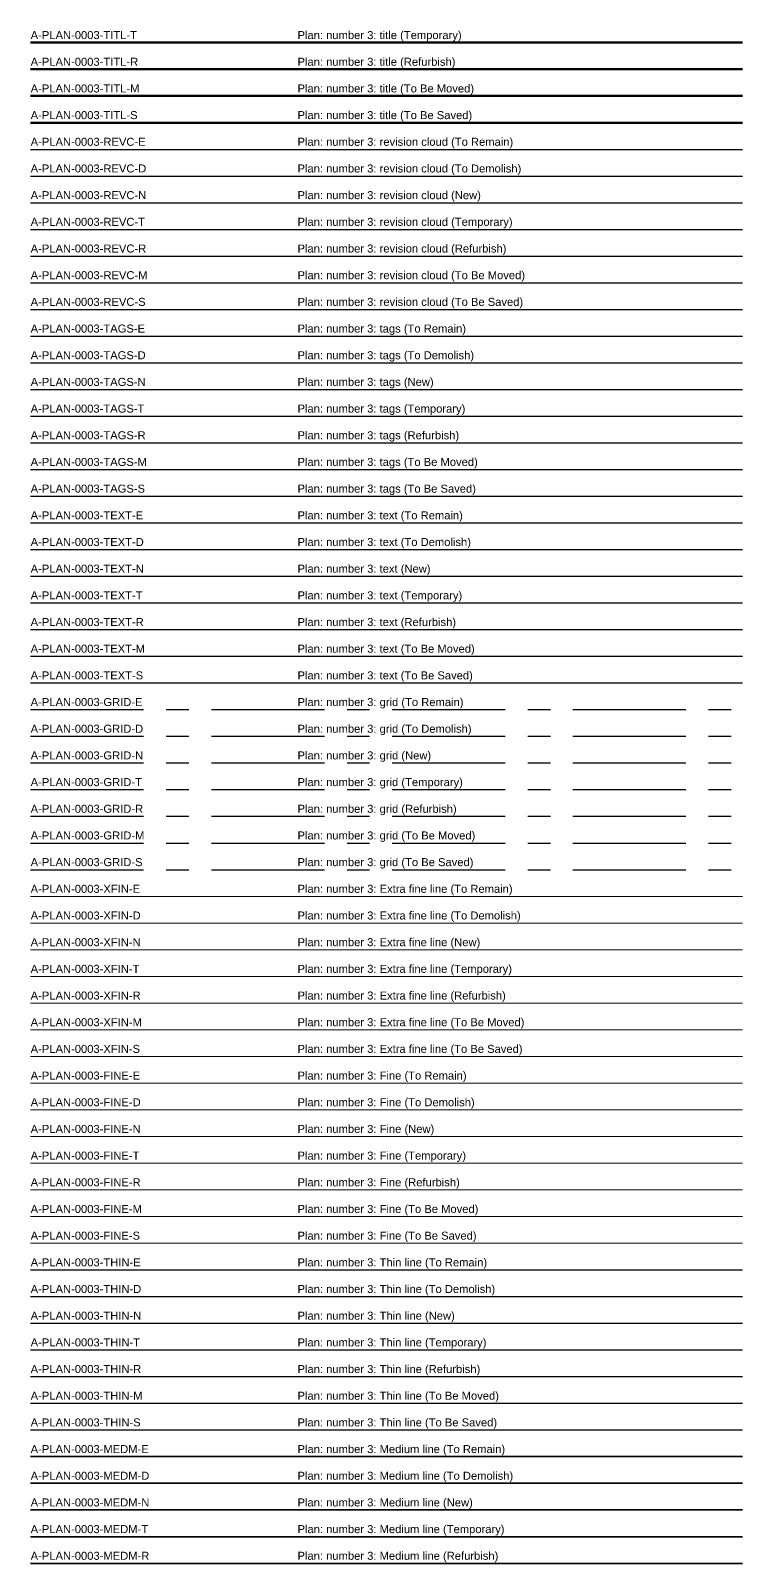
# Model space of a CAD drawing. Header units: millimetres. Extents: x 0 to 200, y -3472 to 3.
# Drawn here: x 0 to 200, y -3037.5 to -2606.6 of the extents above; entities that cross this region are included whole.
import ezdxf

# ---------------------------------------------------------------- set-up
doc = ezdxf.new("R2010")
doc.units = ezdxf.units.MM
doc.linetypes.add('CENTER', pattern=[50.8, 31.75, -6.35, 6.35, -6.35])
for name, color, linetype, lineweight in [('A-PLAN-0003-FINE-D', 11, 'Continuous', 18), ('A-PLAN-0003-FINE-E', 201, 'Continuous', 18), ('A-PLAN-0003-FINE-M', 51, 'Continuous', 18), ('A-PLAN-0003-FINE-N', 171, 'Continuous', 18), ('A-PLAN-0003-FINE-R', 131, 'Continuous', 18), ('A-PLAN-0003-FINE-S', 101, 'Continuous', 18), ('A-PLAN-0003-FINE-T', 31, 'Continuous', 18), ('A-PLAN-0003-GRID-D', 11, 'CENTER', 25), ('A-PLAN-0003-GRID-E', 201, 'CENTER', 25), ('A-PLAN-0003-GRID-M', 51, 'CENTER', 25), ('A-PLAN-0003-GRID-N', 171, 'CENTER', 25), ('A-PLAN-0003-GRID-R', 131, 'CENTER', 25), ('A-PLAN-0003-GRID-S', 101, 'CENTER', 25), ('A-PLAN-0003-GRID-T', 31, 'CENTER', 25), ('A-PLAN-0003-MEDM-D', 13, 'Continuous', 35), ('A-PLAN-0003-MEDM-E', 203, 'Continuous', 35), ('A-PLAN-0003-MEDM-N', 173, 'Continuous', 35), ('A-PLAN-0003-MEDM-R', 133, 'Continuous', 35), ('A-PLAN-0003-MEDM-T', 33, 'Continuous', 35), ('A-PLAN-0003-REVC-D', 71, 'Continuous', 25), ('A-PLAN-0003-REVC-E', 71, 'Continuous', 25), ('A-PLAN-0003-REVC-M', 71, 'Continuous', 25), ('A-PLAN-0003-REVC-N', 71, 'Continuous', 25), ('A-PLAN-0003-REVC-R', 71, 'Continuous', 25), ('A-PLAN-0003-REVC-S', 71, 'Continuous', 25), ('A-PLAN-0003-REVC-T', 71, 'Continuous', 25), ('A-PLAN-0003-TAGS-D', 11, 'Continuous', 25), ('A-PLAN-0003-TAGS-E', 201, 'Continuous', 25), ('A-PLAN-0003-TAGS-M', 51, 'Continuous', 25), ('A-PLAN-0003-TAGS-N', 171, 'Continuous', 25), ('A-PLAN-0003-TAGS-R', 131, 'Continuous', 25), ('A-PLAN-0003-TAGS-S', 101, 'Continuous', 25), ('A-PLAN-0003-TAGS-T', 31, 'Continuous', 25), ('A-PLAN-0003-TEXT-D', 11, 'Continuous', 25), ('A-PLAN-0003-TEXT-E', 201, 'Continuous', 25), ('A-PLAN-0003-TEXT-M', 51, 'Continuous', 25), ('A-PLAN-0003-TEXT-N', 171, 'Continuous', 25), ('A-PLAN-0003-TEXT-R', 131, 'Continuous', 25), ('A-PLAN-0003-TEXT-S', 101, 'Continuous', 25), ('A-PLAN-0003-TEXT-T', 31, 'Continuous', 25), ('A-PLAN-0003-THIN-D', 12, 'Continuous', 25), ('A-PLAN-0003-THIN-E', 202, 'Continuous', 25), ('A-PLAN-0003-THIN-M', 52, 'Continuous', 25), ('A-PLAN-0003-THIN-N', 172, 'Continuous', 25), ('A-PLAN-0003-THIN-R', 132, 'Continuous', 25), ('A-PLAN-0003-THIN-S', 102, 'Continuous', 25), ('A-PLAN-0003-THIN-T', 32, 'Continuous', 25), ('A-PLAN-0003-TITL-M', 53, 'Continuous', 50), ('A-PLAN-0003-TITL-R', 133, 'Continuous', 50), ('A-PLAN-0003-TITL-S', 103, 'Continuous', 50), ('A-PLAN-0003-TITL-T', 33, 'Continuous', 50), ('A-PLAN-0003-XFIN-D', 10, 'Continuous', 13), ('A-PLAN-0003-XFIN-E', 200, 'Continuous', 13), ('A-PLAN-0003-XFIN-M', 50, 'Continuous', 13), ('A-PLAN-0003-XFIN-N', 170, 'Continuous', 13), ('A-PLAN-0003-XFIN-R', 130, 'Continuous', 13), ('A-PLAN-0003-XFIN-S', 100, 'Continuous', 13), ('A-PLAN-0003-XFIN-T', 30, 'Continuous', 13)]:
    doc.layers.add(name, color=color, linetype=linetype, lineweight=lineweight)
doc.styles.get("Standard").update_dxf_attribs({"font": 'arial.ttf'})

# ---------------------------------------------------------------- blocks, each defined once
blk = doc.blocks.new('Plan-stack')
at = {"layer": 'A-PLAN-0003-FINE-D'}
blk.add_line((0, -2910), (200, -2910), dxfattribs=at)
at = {"layer": 'A-PLAN-0003-FINE-E'}
blk.add_line((0, -2902.5), (200, -2902.5), dxfattribs=at)
at = {"layer": 'A-PLAN-0003-FINE-M'}
blk.add_line((0, -2940), (200, -2940), dxfattribs=at)
at = {"layer": 'A-PLAN-0003-FINE-N'}
blk.add_line((0, -2917.5), (200, -2917.5), dxfattribs=at)
at = {"layer": 'A-PLAN-0003-FINE-R'}
blk.add_line((0, -2932.5), (200, -2932.5), dxfattribs=at)
at = {"layer": 'A-PLAN-0003-FINE-S'}
blk.add_line((0, -2947.5), (200, -2947.5), dxfattribs=at)
at = {"layer": 'A-PLAN-0003-FINE-T'}
blk.add_line((0, -2925), (200, -2925), dxfattribs=at)
at = {"layer": 'A-PLAN-0003-GRID-D'}
blk.add_line((0, -2805), (200, -2805), dxfattribs=at)
at = {"layer": 'A-PLAN-0003-GRID-E'}
blk.add_line((0, -2797.5), (200, -2797.5), dxfattribs=at)
at = {"layer": 'A-PLAN-0003-GRID-M'}
blk.add_line((0, -2835), (200, -2835), dxfattribs=at)
at = {"layer": 'A-PLAN-0003-GRID-N'}
blk.add_line((0, -2812.5), (200, -2812.5), dxfattribs=at)
at = {"layer": 'A-PLAN-0003-GRID-R'}
blk.add_line((0, -2827.5), (200, -2827.5), dxfattribs=at)
at = {"layer": 'A-PLAN-0003-GRID-S'}
blk.add_line((0, -2842.5), (200, -2842.5), dxfattribs=at)
at = {"layer": 'A-PLAN-0003-GRID-T'}
blk.add_line((0, -2820), (200, -2820), dxfattribs=at)
at = {"layer": 'A-PLAN-0003-MEDM-D'}
blk.add_line((0, -3015), (200, -3015), dxfattribs=at)
at = {"layer": 'A-PLAN-0003-MEDM-E'}
blk.add_line((0, -3007.5), (200, -3007.5), dxfattribs=at)
at = {"layer": 'A-PLAN-0003-MEDM-N'}
blk.add_line((0, -3022.5), (200, -3022.5), dxfattribs=at)
at = {"layer": 'A-PLAN-0003-MEDM-R'}
blk.add_line((0, -3037.5), (200, -3037.5), dxfattribs=at)
at = {"layer": 'A-PLAN-0003-MEDM-T'}
blk.add_line((0, -3030), (200, -3030), dxfattribs=at)
at = {"layer": 'A-PLAN-0003-REVC-D'}
blk.add_line((0, -2647.5), (200, -2647.5), dxfattribs=at)
at = {"layer": 'A-PLAN-0003-REVC-E'}
blk.add_line((0, -2640), (200, -2640), dxfattribs=at)
at = {"layer": 'A-PLAN-0003-REVC-M'}
blk.add_line((0, -2677.5), (200, -2677.5), dxfattribs=at)
at = {"layer": 'A-PLAN-0003-REVC-N'}
blk.add_line((0, -2655), (200, -2655), dxfattribs=at)
at = {"layer": 'A-PLAN-0003-REVC-R'}
blk.add_line((0, -2670), (200, -2670), dxfattribs=at)
at = {"layer": 'A-PLAN-0003-REVC-S'}
blk.add_line((0, -2685), (200, -2685), dxfattribs=at)
at = {"layer": 'A-PLAN-0003-REVC-T'}
blk.add_line((0, -2662.5), (200, -2662.5), dxfattribs=at)
at = {"layer": 'A-PLAN-0003-TAGS-D'}
blk.add_line((0, -2700), (200, -2700), dxfattribs=at)
at = {"layer": 'A-PLAN-0003-TAGS-E'}
blk.add_line((0, -2692.5), (200, -2692.5), dxfattribs=at)
at = {"layer": 'A-PLAN-0003-TAGS-M'}
blk.add_line((0, -2730), (200, -2730), dxfattribs=at)
at = {"layer": 'A-PLAN-0003-TAGS-N'}
blk.add_line((0, -2707.5), (200, -2707.5), dxfattribs=at)
at = {"layer": 'A-PLAN-0003-TAGS-R'}
blk.add_line((0, -2722.5), (200, -2722.5), dxfattribs=at)
at = {"layer": 'A-PLAN-0003-TAGS-S'}
blk.add_line((0, -2737.5), (200, -2737.5), dxfattribs=at)
at = {"layer": 'A-PLAN-0003-TAGS-T'}
blk.add_line((0, -2715), (200, -2715), dxfattribs=at)
at = {"layer": 'A-PLAN-0003-TEXT-D'}
blk.add_line((0, -2752.5), (200, -2752.5), dxfattribs=at)
at = {"layer": 'A-PLAN-0003-TEXT-E'}
blk.add_line((0, -2745), (200, -2745), dxfattribs=at)
at = {"layer": 'A-PLAN-0003-TEXT-M'}
blk.add_line((0, -2782.5), (200, -2782.5), dxfattribs=at)
at = {"layer": 'A-PLAN-0003-TEXT-N'}
blk.add_line((0, -2760), (200, -2760), dxfattribs=at)
at = {"layer": 'A-PLAN-0003-TEXT-R'}
blk.add_line((0, -2775), (200, -2775), dxfattribs=at)
at = {"layer": 'A-PLAN-0003-TEXT-S'}
blk.add_line((0, -2790), (200, -2790), dxfattribs=at)
at = {"layer": 'A-PLAN-0003-TEXT-T'}
blk.add_line((0, -2767.5), (200, -2767.5), dxfattribs=at)
at = {"layer": 'A-PLAN-0003-THIN-D'}
blk.add_line((0, -2962.5), (200, -2962.5), dxfattribs=at)
at = {"layer": 'A-PLAN-0003-THIN-E'}
blk.add_line((0, -2955), (200, -2955), dxfattribs=at)
at = {"layer": 'A-PLAN-0003-THIN-M'}
blk.add_line((0, -2992.5), (200, -2992.5), dxfattribs=at)
at = {"layer": 'A-PLAN-0003-THIN-N'}
blk.add_line((0, -2970), (200, -2970), dxfattribs=at)
at = {"layer": 'A-PLAN-0003-THIN-R'}
blk.add_line((0, -2985), (200, -2985), dxfattribs=at)
at = {"layer": 'A-PLAN-0003-THIN-S'}
blk.add_line((0, -3000), (200, -3000), dxfattribs=at)
at = {"layer": 'A-PLAN-0003-THIN-T'}
blk.add_line((0, -2977.5), (200, -2977.5), dxfattribs=at)
at = {"layer": 'A-PLAN-0003-TITL-M'}
blk.add_line((0, -2625), (200, -2625), dxfattribs=at)
at = {"layer": 'A-PLAN-0003-TITL-R'}
blk.add_line((0, -2617.5), (200, -2617.5), dxfattribs=at)
at = {"layer": 'A-PLAN-0003-TITL-S'}
blk.add_line((0, -2632.5), (200, -2632.5), dxfattribs=at)
at = {"layer": 'A-PLAN-0003-TITL-T'}
blk.add_line((0, -2610), (200, -2610), dxfattribs=at)
at = {"layer": 'A-PLAN-0003-XFIN-D'}
blk.add_line((0, -2857.5), (200, -2857.5), dxfattribs=at)
at = {"layer": 'A-PLAN-0003-XFIN-E'}
blk.add_line((0, -2850), (200, -2850), dxfattribs=at)
at = {"layer": 'A-PLAN-0003-XFIN-M'}
blk.add_line((0, -2887.5), (200, -2887.5), dxfattribs=at)
at = {"layer": 'A-PLAN-0003-XFIN-N'}
blk.add_line((0, -2865), (200, -2865), dxfattribs=at)
at = {"layer": 'A-PLAN-0003-XFIN-R'}
blk.add_line((0, -2880), (200, -2880), dxfattribs=at)
at = {"layer": 'A-PLAN-0003-XFIN-S'}
blk.add_line((0, -2895), (200, -2895), dxfattribs=at)
at = {"layer": 'A-PLAN-0003-XFIN-T'}
blk.add_line((0, -2872.5), (200, -2872.5), dxfattribs=at)
at = {"layer": 'A-PLAN-0003-FINE-D'}
for s, p in [('A-PLAN-0003-FINE-D', (0, -2909)), ('Plan: number 3: Fine (To Demolish)', (75, -2909))]:
    blk.add_text(s, height=2.25, dxfattribs=at).set_placement(p)
at = {"layer": 'A-PLAN-0003-FINE-E'}
for s, p in [('A-PLAN-0003-FINE-E', (0, -2901.5)), ('Plan: number 3: Fine (To Remain)', (75, -2901.5))]:
    blk.add_text(s, height=2.25, dxfattribs=at).set_placement(p)
at = {"layer": 'A-PLAN-0003-FINE-M'}
for s, p in [('A-PLAN-0003-FINE-M', (0, -2939)), ('Plan: number 3: Fine (To Be Moved)', (75, -2939))]:
    blk.add_text(s, height=2.25, dxfattribs=at).set_placement(p)
at = {"layer": 'A-PLAN-0003-FINE-N'}
for s, p in [('A-PLAN-0003-FINE-N', (0, -2916.5)), ('Plan: number 3: Fine (New)', (75, -2916.5))]:
    blk.add_text(s, height=2.25, dxfattribs=at).set_placement(p)
at = {"layer": 'A-PLAN-0003-FINE-R'}
for s, p in [('A-PLAN-0003-FINE-R', (0, -2931.5)), ('Plan: number 3: Fine (Refurbish)', (75, -2931.5))]:
    blk.add_text(s, height=2.25, dxfattribs=at).set_placement(p)
at = {"layer": 'A-PLAN-0003-FINE-S'}
for s, p in [('A-PLAN-0003-FINE-S', (0, -2946.5)), ('Plan: number 3: Fine (To Be Saved)', (75, -2946.5))]:
    blk.add_text(s, height=2.25, dxfattribs=at).set_placement(p)
at = {"layer": 'A-PLAN-0003-FINE-T'}
for s, p in [('A-PLAN-0003-FINE-T', (0, -2924)), ('Plan: number 3: Fine (Temporary)', (75, -2924))]:
    blk.add_text(s, height=2.25, dxfattribs=at).set_placement(p)
at = {"layer": 'A-PLAN-0003-GRID-D'}
for s, p in [('A-PLAN-0003-GRID-D', (0, -2804)), ('Plan: number 3: grid (To Demolish)', (75, -2804))]:
    blk.add_text(s, height=2.25, dxfattribs=at).set_placement(p)
at = {"layer": 'A-PLAN-0003-GRID-E'}
for s, p in [('A-PLAN-0003-GRID-E', (0, -2796.5)), ('Plan: number 3: grid (To Remain)', (75, -2796.5))]:
    blk.add_text(s, height=2.25, dxfattribs=at).set_placement(p)
at = {"layer": 'A-PLAN-0003-GRID-M'}
for s, p in [('A-PLAN-0003-GRID-M', (0, -2834)), ('Plan: number 3: grid (To Be Moved)', (75, -2834))]:
    blk.add_text(s, height=2.25, dxfattribs=at).set_placement(p)
at = {"layer": 'A-PLAN-0003-GRID-N'}
for s, p in [('A-PLAN-0003-GRID-N', (0, -2811.5)), ('Plan: number 3: grid (New)', (75, -2811.5))]:
    blk.add_text(s, height=2.25, dxfattribs=at).set_placement(p)
at = {"layer": 'A-PLAN-0003-GRID-R'}
for s, p in [('A-PLAN-0003-GRID-R', (0, -2826.5)), ('Plan: number 3: grid (Refurbish)', (75, -2826.5))]:
    blk.add_text(s, height=2.25, dxfattribs=at).set_placement(p)
at = {"layer": 'A-PLAN-0003-GRID-S'}
for s, p in [('A-PLAN-0003-GRID-S', (0, -2841.5)), ('Plan: number 3: grid (To Be Saved)', (75, -2841.5))]:
    blk.add_text(s, height=2.25, dxfattribs=at).set_placement(p)
at = {"layer": 'A-PLAN-0003-GRID-T'}
for s, p in [('A-PLAN-0003-GRID-T', (0, -2819)), ('Plan: number 3: grid (Temporary)', (75, -2819))]:
    blk.add_text(s, height=2.25, dxfattribs=at).set_placement(p)
at = {"layer": 'A-PLAN-0003-MEDM-D'}
for s, p in [('A-PLAN-0003-MEDM-D', (0, -3014)), ('Plan: number 3: Medium line (To Demolish)', (75, -3014))]:
    blk.add_text(s, height=2.25, dxfattribs=at).set_placement(p)
at = {"layer": 'A-PLAN-0003-MEDM-E'}
for s, p in [('A-PLAN-0003-MEDM-E', (0, -3006.5)), ('Plan: number 3: Medium line (To Remain)', (75, -3006.5))]:
    blk.add_text(s, height=2.25, dxfattribs=at).set_placement(p)
at = {"layer": 'A-PLAN-0003-MEDM-N'}
for s, p in [('A-PLAN-0003-MEDM-N', (0, -3021.5)), ('Plan: number 3: Medium line (New)', (75, -3021.5))]:
    blk.add_text(s, height=2.25, dxfattribs=at).set_placement(p)
at = {"layer": 'A-PLAN-0003-MEDM-R'}
for s, p in [('A-PLAN-0003-MEDM-R', (0, -3036.5)), ('Plan: number 3: Medium line (Refurbish)', (75, -3036.5))]:
    blk.add_text(s, height=2.25, dxfattribs=at).set_placement(p)
at = {"layer": 'A-PLAN-0003-MEDM-T'}
for s, p in [('A-PLAN-0003-MEDM-T', (0, -3029)), ('Plan: number 3: Medium line (Temporary)', (75, -3029))]:
    blk.add_text(s, height=2.25, dxfattribs=at).set_placement(p)
at = {"layer": 'A-PLAN-0003-REVC-D'}
for s, p in [('A-PLAN-0003-REVC-D', (0, -2646.5)), ('Plan: number 3: revision cloud (To Demolish)', (75, -2646.5))]:
    blk.add_text(s, height=2.25, dxfattribs=at).set_placement(p)
at = {"layer": 'A-PLAN-0003-REVC-E'}
for s, p in [('A-PLAN-0003-REVC-E', (0, -2639)), ('Plan: number 3: revision cloud (To Remain)', (75, -2639))]:
    blk.add_text(s, height=2.25, dxfattribs=at).set_placement(p)
at = {"layer": 'A-PLAN-0003-REVC-M'}
for s, p in [('A-PLAN-0003-REVC-M', (0, -2676.5)), ('Plan: number 3: revision cloud (To Be Moved)', (75, -2676.5))]:
    blk.add_text(s, height=2.25, dxfattribs=at).set_placement(p)
at = {"layer": 'A-PLAN-0003-REVC-N'}
for s, p in [('A-PLAN-0003-REVC-N', (0, -2654)), ('Plan: number 3: revision cloud (New)', (75, -2654))]:
    blk.add_text(s, height=2.25, dxfattribs=at).set_placement(p)
at = {"layer": 'A-PLAN-0003-REVC-R'}
for s, p in [('A-PLAN-0003-REVC-R', (0, -2669)), ('Plan: number 3: revision cloud (Refurbish)', (75, -2669))]:
    blk.add_text(s, height=2.25, dxfattribs=at).set_placement(p)
at = {"layer": 'A-PLAN-0003-REVC-S'}
for s, p in [('A-PLAN-0003-REVC-S', (0, -2684)), ('Plan: number 3: revision cloud (To Be Saved)', (75, -2684))]:
    blk.add_text(s, height=2.25, dxfattribs=at).set_placement(p)
at = {"layer": 'A-PLAN-0003-REVC-T'}
for s, p in [('A-PLAN-0003-REVC-T', (0, -2661.5)), ('Plan: number 3: revision cloud (Temporary)', (75, -2661.5))]:
    blk.add_text(s, height=2.25, dxfattribs=at).set_placement(p)
at = {"layer": 'A-PLAN-0003-TAGS-D'}
for s, p in [('A-PLAN-0003-TAGS-D', (0, -2699)), ('Plan: number 3: tags (To Demolish)', (75, -2699))]:
    blk.add_text(s, height=2.25, dxfattribs=at).set_placement(p)
at = {"layer": 'A-PLAN-0003-TAGS-E'}
for s, p in [('A-PLAN-0003-TAGS-E', (0, -2691.5)), ('Plan: number 3: tags (To Remain)', (75, -2691.5))]:
    blk.add_text(s, height=2.25, dxfattribs=at).set_placement(p)
at = {"layer": 'A-PLAN-0003-TAGS-M'}
for s, p in [('A-PLAN-0003-TAGS-M', (0, -2729)), ('Plan: number 3: tags (To Be Moved)', (75, -2729))]:
    blk.add_text(s, height=2.25, dxfattribs=at).set_placement(p)
at = {"layer": 'A-PLAN-0003-TAGS-N'}
for s, p in [('A-PLAN-0003-TAGS-N', (0, -2706.5)), ('Plan: number 3: tags (New)', (75, -2706.5))]:
    blk.add_text(s, height=2.25, dxfattribs=at).set_placement(p)
at = {"layer": 'A-PLAN-0003-TAGS-R'}
for s, p in [('A-PLAN-0003-TAGS-R', (0, -2721.5)), ('Plan: number 3: tags (Refurbish)', (75, -2721.5))]:
    blk.add_text(s, height=2.25, dxfattribs=at).set_placement(p)
at = {"layer": 'A-PLAN-0003-TAGS-S'}
for s, p in [('A-PLAN-0003-TAGS-S', (0, -2736.5)), ('Plan: number 3: tags (To Be Saved)', (75, -2736.5))]:
    blk.add_text(s, height=2.25, dxfattribs=at).set_placement(p)
at = {"layer": 'A-PLAN-0003-TAGS-T'}
for s, p in [('A-PLAN-0003-TAGS-T', (0, -2714)), ('Plan: number 3: tags (Temporary)', (75, -2714))]:
    blk.add_text(s, height=2.25, dxfattribs=at).set_placement(p)
at = {"layer": 'A-PLAN-0003-TEXT-D'}
for s, p in [('A-PLAN-0003-TEXT-D', (0, -2751.5)), ('Plan: number 3: text (To Demolish)', (75, -2751.5))]:
    blk.add_text(s, height=2.25, dxfattribs=at).set_placement(p)
at = {"layer": 'A-PLAN-0003-TEXT-E'}
for s, p in [('A-PLAN-0003-TEXT-E', (0, -2744)), ('Plan: number 3: text (To Remain)', (75, -2744))]:
    blk.add_text(s, height=2.25, dxfattribs=at).set_placement(p)
at = {"layer": 'A-PLAN-0003-TEXT-M'}
for s, p in [('A-PLAN-0003-TEXT-M', (0, -2781.5)), ('Plan: number 3: text (To Be Moved)', (75, -2781.5))]:
    blk.add_text(s, height=2.25, dxfattribs=at).set_placement(p)
at = {"layer": 'A-PLAN-0003-TEXT-N'}
for s, p in [('A-PLAN-0003-TEXT-N', (0, -2759)), ('Plan: number 3: text (New)', (75, -2759))]:
    blk.add_text(s, height=2.25, dxfattribs=at).set_placement(p)
at = {"layer": 'A-PLAN-0003-TEXT-R'}
for s, p in [('A-PLAN-0003-TEXT-R', (0, -2774)), ('Plan: number 3: text (Refurbish)', (75, -2774))]:
    blk.add_text(s, height=2.25, dxfattribs=at).set_placement(p)
at = {"layer": 'A-PLAN-0003-TEXT-S'}
for s, p in [('A-PLAN-0003-TEXT-S', (0, -2789)), ('Plan: number 3: text (To Be Saved)', (75, -2789))]:
    blk.add_text(s, height=2.25, dxfattribs=at).set_placement(p)
at = {"layer": 'A-PLAN-0003-TEXT-T'}
for s, p in [('A-PLAN-0003-TEXT-T', (0, -2766.5)), ('Plan: number 3: text (Temporary)', (75, -2766.5))]:
    blk.add_text(s, height=2.25, dxfattribs=at).set_placement(p)
at = {"layer": 'A-PLAN-0003-THIN-D'}
for s, p in [('A-PLAN-0003-THIN-D', (0, -2961.5)), ('Plan: number 3: Thin line (To Demolish)', (75, -2961.5))]:
    blk.add_text(s, height=2.25, dxfattribs=at).set_placement(p)
at = {"layer": 'A-PLAN-0003-THIN-E'}
for s, p in [('A-PLAN-0003-THIN-E', (0, -2954)), ('Plan: number 3: Thin line (To Remain)', (75, -2954))]:
    blk.add_text(s, height=2.25, dxfattribs=at).set_placement(p)
at = {"layer": 'A-PLAN-0003-THIN-M'}
for s, p in [('A-PLAN-0003-THIN-M', (0, -2991.5)), ('Plan: number 3: Thin line (To Be Moved)', (75, -2991.5))]:
    blk.add_text(s, height=2.25, dxfattribs=at).set_placement(p)
at = {"layer": 'A-PLAN-0003-THIN-N'}
for s, p in [('A-PLAN-0003-THIN-N', (0, -2969)), ('Plan: number 3: Thin line (New)', (75, -2969))]:
    blk.add_text(s, height=2.25, dxfattribs=at).set_placement(p)
at = {"layer": 'A-PLAN-0003-THIN-R'}
for s, p in [('A-PLAN-0003-THIN-R', (0, -2984)), ('Plan: number 3: Thin line (Refurbish)', (75, -2984))]:
    blk.add_text(s, height=2.25, dxfattribs=at).set_placement(p)
at = {"layer": 'A-PLAN-0003-THIN-S'}
for s, p in [('A-PLAN-0003-THIN-S', (0, -2999)), ('Plan: number 3: Thin line (To Be Saved)', (75, -2999))]:
    blk.add_text(s, height=2.25, dxfattribs=at).set_placement(p)
at = {"layer": 'A-PLAN-0003-THIN-T'}
for s, p in [('A-PLAN-0003-THIN-T', (0, -2976.5)), ('Plan: number 3: Thin line (Temporary)', (75, -2976.5))]:
    blk.add_text(s, height=2.25, dxfattribs=at).set_placement(p)
at = {"layer": 'A-PLAN-0003-TITL-M'}
for s, p in [('A-PLAN-0003-TITL-M', (0, -2624)), ('Plan: number 3: title (To Be Moved)', (75, -2624))]:
    blk.add_text(s, height=2.25, dxfattribs=at).set_placement(p)
at = {"layer": 'A-PLAN-0003-TITL-R'}
for s, p in [('A-PLAN-0003-TITL-R', (0, -2616.5)), ('Plan: number 3: title (Refurbish)', (75, -2616.5))]:
    blk.add_text(s, height=2.25, dxfattribs=at).set_placement(p)
at = {"layer": 'A-PLAN-0003-TITL-S'}
for s, p in [('A-PLAN-0003-TITL-S', (0, -2631.5)), ('Plan: number 3: title (To Be Saved)', (75, -2631.5))]:
    blk.add_text(s, height=2.25, dxfattribs=at).set_placement(p)
at = {"layer": 'A-PLAN-0003-TITL-T'}
for s, p in [('A-PLAN-0003-TITL-T', (0, -2609)), ('Plan: number 3: title (Temporary)', (75, -2609))]:
    blk.add_text(s, height=2.25, dxfattribs=at).set_placement(p)
at = {"layer": 'A-PLAN-0003-XFIN-D'}
for s, p in [('A-PLAN-0003-XFIN-D', (0, -2856.5)), ('Plan: number 3: Extra fine line (To Demolish)', (75, -2856.5))]:
    blk.add_text(s, height=2.25, dxfattribs=at).set_placement(p)
at = {"layer": 'A-PLAN-0003-XFIN-E'}
for s, p in [('A-PLAN-0003-XFIN-E', (0, -2849)), ('Plan: number 3: Extra fine line (To Remain)', (75, -2849))]:
    blk.add_text(s, height=2.25, dxfattribs=at).set_placement(p)
at = {"layer": 'A-PLAN-0003-XFIN-M'}
for s, p in [('A-PLAN-0003-XFIN-M', (0, -2886.5)), ('Plan: number 3: Extra fine line (To Be Moved)', (75, -2886.5))]:
    blk.add_text(s, height=2.25, dxfattribs=at).set_placement(p)
at = {"layer": 'A-PLAN-0003-XFIN-N'}
for s, p in [('A-PLAN-0003-XFIN-N', (0, -2864)), ('Plan: number 3: Extra fine line (New)', (75, -2864))]:
    blk.add_text(s, height=2.25, dxfattribs=at).set_placement(p)
at = {"layer": 'A-PLAN-0003-XFIN-R'}
for s, p in [('A-PLAN-0003-XFIN-R', (0, -2879)), ('Plan: number 3: Extra fine line (Refurbish)', (75, -2879))]:
    blk.add_text(s, height=2.25, dxfattribs=at).set_placement(p)
at = {"layer": 'A-PLAN-0003-XFIN-S'}
for s, p in [('A-PLAN-0003-XFIN-S', (0, -2894)), ('Plan: number 3: Extra fine line (To Be Saved)', (75, -2894))]:
    blk.add_text(s, height=2.25, dxfattribs=at).set_placement(p)
at = {"layer": 'A-PLAN-0003-XFIN-T'}
for s, p in [('A-PLAN-0003-XFIN-T', (0, -2871.5)), ('Plan: number 3: Extra fine line (Temporary)', (75, -2871.5))]:
    blk.add_text(s, height=2.25, dxfattribs=at).set_placement(p)

msp = doc.modelspace()

# ---------------------------------------------------------------- block references
msp.add_blockref('Plan-stack', (0, 0))

doc.saveas('drawing.dxf')
